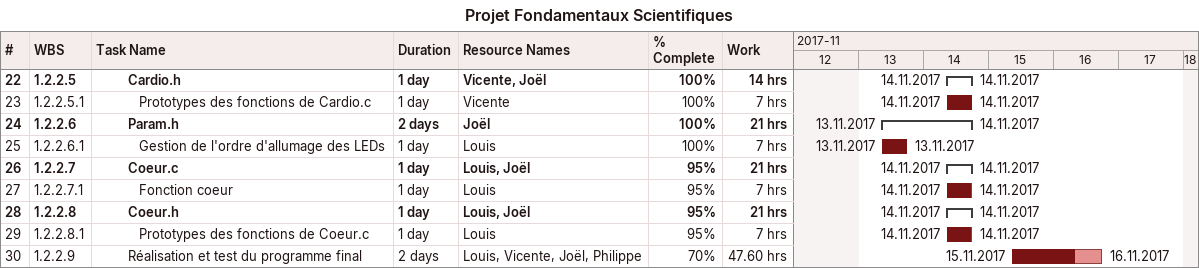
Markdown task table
Projet Fondamentaux Scientifiques

| ID | WBS | Task | Duration | Start | Finish | Resources | % complete | Work (h) |
|---|---|---|---|---|---|---|---|---|
| 22 | 1.2.2.5 | **Cardio.h** | 1d | 2017-11-14 | 2017-11-14 | Vicente, Joël | 100 | 14 |
| 23 | 1.2.2.5.1 | Prototypes des fonctions de Cardio.c | 1d | 2017-11-14 | 2017-11-14 | Vicente | 100 | 7 |
| 24 | 1.2.2.6 | **Param.h** | 2d | 2017-11-13 | 2017-11-14 | Joël | 100 | 21 |
| 25 | 1.2.2.6.1 | Gestion de l'ordre d'allumage des LEDs | 1d | 2017-11-13 | 2017-11-13 | Louis | 100 | 7 |
| 26 | 1.2.2.7 | **Coeur.c** | 1d | 2017-11-14 | 2017-11-14 | Louis, Joël | 95 | 21 |
| 27 | 1.2.2.7.1 | Fonction coeur | 1d | 2017-11-14 | 2017-11-14 | Louis | 95 | 7 |
| 28 | 1.2.2.8 | **Coeur.h** | 1d | 2017-11-14 | 2017-11-14 | Louis, Joël | 95 | 21 |
| 29 | 1.2.2.8.1 | Prototypes des fonctions de Coeur.c | 1d | 2017-11-14 | 2017-11-14 | Louis | 95 | 7 |
| 30 | 1.2.2.9 | Réalisation et test du programme final | 2d | 2017-11-15 | 2017-11-16 | Louis, Vicente, Joël, Philippe | 70 | 47.60 |
